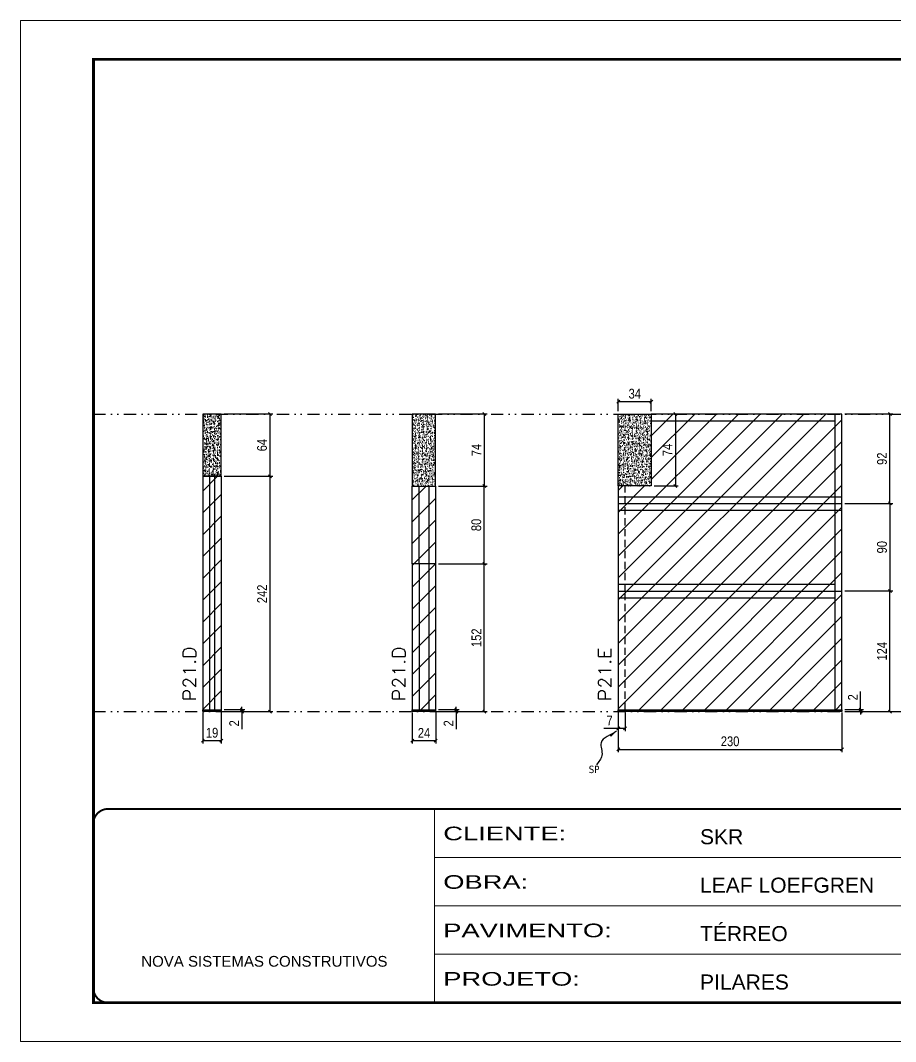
# Model space of a CAD drawing. Extents: x 14400 to 27878, y -21631 to 6985.
# Drawn here: x 15998 to 16898, y -5551 to -4501 of the extents above; entities that cross this region are included whole.
import ezdxf

# ---------------------------------------------------------------- set-up
doc = ezdxf.new("R2010")
doc.units = 0
for name, pattern in [('CONTINUO', [0]), ('DASHED', [0.75, 0.5, -0.25]), ('DIVIDE2', [0.625, 0.25, -0.125, 0, -0.125, 0, -0.125]), ('HIDDEN', [0.375, 0.25, -0.125])]:
    doc.linetypes.add(name, pattern=pattern)
for name, color, linetype in [('COTA', 241, 'Continuous'), ('Nível', 160, 'Continuous'), ('Painéis', 200, 'Continuous'), ('SARR_2.2x7', 40, 'Continuous'), ('Sarrafo de Pressão', 42, 'HIDDEN'), ('texto', 7, 'Continuous')]:
    doc.layers.add(name, color=color, linetype=linetype)
for name, color, linetype, lineweight in [('Folhas', 255, 'Continuous', 9), ('Hachura', 251, 'Continuous', 9), ('SARRAFO DE PRESSAO', 251, 'DASHED', 9), ('Texto Seção', 7, 'Continuous', 15)]:
    doc.layers.add(name, color=color, linetype=linetype, lineweight=lineweight)
doc.styles.add('ARIAL', font='arial.ttf')
doc.styles.add('COTA TECNICA', font='techl___.ttf', dxfattribs={"height": 10})
doc.styles.add('COTA TECNICA-50', font='techl___.ttf', dxfattribs={"height": 10})
doc.styles.add('REGUA-120', font='ROMANS.shx', dxfattribs={"height": 15})
doc.styles.get("Standard").update_dxf_attribs({"font": 'arial.ttf'})
doc.styles.add('Tecnologia', font='')
doc.styles.get('Tecnologia').set_extended_font_data('Forgotten Futurist')
doc.dimstyles.new('COTA PAINEL-50', dxfattribs={"dimtxt": 10, "dimasz": 3, "dimexe": 3, "dimexo": 3, "dimgap": 3, "dimtad": 1, "dimdec": 1, "dimzin": 12, "dimdsep": 46, "dimtxsty": 'COTA TECNICA-50', "dimblk1": 'OBLIQUE', "dimblk2": 'OBLIQUE', "dimsah": 1, "dimcen": 0.9, "dimclrd": 4, "dimclre": 4, "dimclrt": 240, "dimadec": 1, "dimazin": 3, "dimtfac": 1, "dimtdec": 1, "dimtmove": 0, "dimatfit": 3, "dimfxl": 1, "dimtolj": 1, "dimtzin": 12, "dimarcsym": 0})
doc.dimstyles.new('PAINEL', dxfattribs={"dimtxt": 10, "dimasz": 3, "dimexe": 3, "dimexo": 3, "dimgap": 3, "dimtad": 1, "dimdec": 1, "dimzin": 12, "dimdsep": 46, "dimtxsty": 'COTA TECNICA', "dimblk1": 'OBLIQUE', "dimblk2": 'OBLIQUE', "dimsah": 1, "dimcen": 0.9, "dimclrd": 4, "dimclre": 4, "dimclrt": 240, "dimadec": 1, "dimazin": 3, "dimtfac": 1, "dimtdec": 1, "dimtmove": 0, "dimatfit": 3, "dimfxl": 1, "dimtolj": 1, "dimtzin": 12, "dimarcsym": 0})
doc.dimstyles.get("Standard").update_dxf_attribs({"dimtxt": 0.18, "dimasz": 0.18, "dimexe": 0.18, "dimexo": 0.0625, "dimgap": 0.09, "dimtad": 0, "dimtih": 1, "dimtoh": 1, "dimdec": 4, "dimzin": 0, "dimdsep": 46, "dimtxsty": 'Standard', "dimcen": 0.09, "dimadec": 0, "dimazin": 0, "dimtfac": 1, "dimtdec": 4, "dimtofl": 0, "dimtmove": 0, "dimatfit": 3, "dimfxl": 1, "dimtolj": 1, "dimtzin": 0, "dimarcsym": 0})

# ---------------------------------------------------------------- blocks, each defined once
blk = doc.blocks.new('9999999999')
at = {"color": 30, "linetype": 'CONTINUO'}
for p, q in [((98564.6, 34230.2), (98564.6, 34429.4)), ((98564.6, 34379.6), (99584, 34379.6)), ((98564.6, 34329.8), (99488, 34329.8)), ((98564.6, 34280), (99488, 34280))]:
    blk.add_line(p, q, dxfattribs=at)
at = {"color": 30, "linetype": 'CONTINUO', "const_width": 2}
blk.add_lwpolyline([(99584, 34230.2), (99584, 34414.4, 0.414214), (99569, 34429.4), (98229, 34429.4, 0.414214), (98214, 34414.4), (98214, 34245.2, 0.414214), (98229, 34230.2), (99584, 34230.2)], format="xyb", dxfattribs=at)
at = {"layer": 'Folhas'}
blk.add_lwpolyline([(98139, 34190.2), (99624, 34190.2), (99624, 35240.2), (98139, 35240.2)], close=True, dxfattribs=at)
at = {"layer": 'Folhas', "color": 30, "const_width": 3}
blk.add_lwpolyline([(98214, 34230.2), (99584, 34230.2), (99584, 35200.2), (98214, 35200.2)], close=True, dxfattribs=at)
at = {"color": 7, "linetype": 'Continuous', "ltscale": 5, "style": 'ARIAL'}
for s, height, p in [('SKR', 15.48, (98837.7, 34393.1)), ('LEAF LOEFGREN', 15.483, (98837.7, 34343.3)), ('TÉRREO', 15.48, (98837.7, 34293.5)), ('NOVA SISTEMAS CONSTRUTIVOS', 11.059, (98263.2, 34267.2)), ('PILARES', 15.48, (98837.7, 34243.7))]:
    blk.add_text(s, height=height, dxfattribs=at).set_placement(p)
at = {"layer": 'Folhas', "color": 7, "style": 'Tecnologia', "width": 1.5}
for s, p in [('CLIENTE:', (98573.7, 34397.2)), ('OBRA:', (98573.7, 34347.3)), ('PAVIMENTO:', (98573.7, 34297.5)), ('PROJETO:', (98573.7, 34247.7))]:
    blk.add_text(s, height=14, dxfattribs=at).set_placement(p)
blk = doc.blocks.new('_Oblique')
at = {"color": 0, "linetype": 'ByBlock', "lineweight": -2}
blk.add_line((-0.5, -0.5), (0.5, 0.5), dxfattribs=at)
blk = doc.blocks.new('*D1389')
at = {"layer": 'COTA', "color": 4, "lineweight": -2, "transparency": 16777216}
for p, q in [((16401.4, -5212.7), (16401.4, -5244.6)), ((16425.4, -5212.7), (16425.4, -5244.6)), ((16401.4, -5241.6), (16425.4, -5241.6))]:
    blk.add_line(p, q, dxfattribs=at)
at = {"layer": 'Defpoints', "color": 0, "transparency": 16777216}
for p in [(16401.4, -5209.7), (16425.4, -5209.7), (16425.4, -5241.6)]:
    blk.add_point(p, dxfattribs=at)
at = {"layer": 'COTA', "color": 4, "lineweight": -2, "transparency": 16777216, "xscale": 3, "yscale": 3, "zscale": 3, "rotation": 180}
blk.add_blockref('_Oblique', (16401.4, -5241.6), dxfattribs=at)
at = {"layer": 'COTA', "color": 4, "lineweight": -2, "transparency": 16777216, "xscale": 3, "yscale": 3, "zscale": 3}
blk.add_blockref('_Oblique', (16425.4, -5241.6), dxfattribs=at)
at = {"layer": 'COTA', "color": 240, "transparency": 16777216, "insert": (16413.4, -5233.6), "char_height": 10, "attachment_point": 5, "style": 'COTA TECNICA'}
blk.add_mtext('\\A1;24', dxfattribs=at)
blk = doc.blocks.new('*D1390')
at = {"layer": 'COTA', "color": 4, "lineweight": -2, "transparency": 16777216}
for p, q in [((16446.6, -5209.7), (16446.6, -5206.7)), ((16428.4, -5209.7), (16449.6, -5209.7)), ((16428.4, -5211.7), (16449.6, -5211.7)), ((16446.6, -5209.7), (16446.6, -5211.7)), ((16446.6, -5211.7), (16446.6, -5229.9))]:
    blk.add_line(p, q, dxfattribs=at)
at = {"layer": 'Defpoints', "color": 0, "transparency": 16777216}
for p in [(16425.4, -5209.7), (16425.4, -5211.7), (16446.6, -5209.7)]:
    blk.add_point(p, dxfattribs=at)
at = {"layer": 'COTA', "color": 4, "lineweight": -2, "transparency": 16777216, "xscale": 3, "yscale": 3, "zscale": 3}
for p, rotation in [((16446.6, -5209.7), 270), ((16446.6, -5211.7), 90)]:
    blk.add_blockref('_Oblique', p, dxfattribs=dict(at, rotation=rotation))
at = {"layer": 'COTA', "color": 240, "transparency": 16777216, "insert": (16438.6, -5223.8), "char_height": 10, "attachment_point": 5, "rotation": 90, "style": 'COTA TECNICA-50'}
blk.add_mtext('\\A1;2', dxfattribs=at)
blk = doc.blocks.new('*D1407')
at = {"layer": 'COTA', "color": 4, "linetype": 'ByBlock', "lineweight": -2, "transparency": 16777216}
for p, q in [((16428.4, -4905.7), (16478.4, -4905.7)), ((16475.4, -4905.7), (16475.4, -4979.8)), ((16428.4, -4979.8), (16478.4, -4979.8))]:
    blk.add_line(p, q, dxfattribs=at)
at = {"layer": 'Defpoints', "color": 0, "linetype": 'ByBlock', "transparency": 16777216}
for p in [(16425.4, -4905.7), (16425.4, -4979.8), (16475.4, -4979.8)]:
    blk.add_point(p, dxfattribs=at)
at = {"layer": 'COTA', "color": 4, "linetype": 'ByBlock', "lineweight": -2, "transparency": 16777216, "xscale": 3, "yscale": 3, "zscale": 3}
for p, rotation in [((16475.4, -4905.7), 90), ((16475.4, -4979.8), 270)]:
    blk.add_blockref('_Oblique', p, dxfattribs=dict(at, rotation=rotation))
at = {"layer": 'COTA', "color": 240, "linetype": 'ByBlock', "transparency": 16777216, "insert": (16467.3, -4942.8), "char_height": 10, "attachment_point": 5, "rotation": 90, "style": 'COTA TECNICA'}
blk.add_mtext('\\A1;74', dxfattribs=at)
blk = doc.blocks.new('*D1391')
at = {"layer": 'COTA', "color": 4, "lineweight": -2, "transparency": 16777216}
for p, q in [((16186, -5212.7), (16186, -5244.6)), ((16205, -5212.7), (16205, -5244.6)), ((16186, -5241.6), (16205, -5241.6))]:
    blk.add_line(p, q, dxfattribs=at)
at = {"layer": 'Defpoints', "color": 0, "transparency": 16777216}
for p in [(16186, -5209.7), (16205, -5209.7), (16205, -5241.6)]:
    blk.add_point(p, dxfattribs=at)
at = {"layer": 'COTA', "color": 4, "lineweight": -2, "transparency": 16777216, "xscale": 3, "yscale": 3, "zscale": 3, "rotation": 180}
blk.add_blockref('_Oblique', (16186, -5241.6), dxfattribs=at)
at = {"layer": 'COTA', "color": 4, "lineweight": -2, "transparency": 16777216, "xscale": 3, "yscale": 3, "zscale": 3}
blk.add_blockref('_Oblique', (16205, -5241.6), dxfattribs=at)
at = {"layer": 'COTA', "color": 240, "transparency": 16777216, "insert": (16195.5, -5233.5), "char_height": 10, "attachment_point": 5, "style": 'COTA TECNICA'}
blk.add_mtext('\\A1;19', dxfattribs=at)
blk = doc.blocks.new('*D1392')
at = {"layer": 'COTA', "color": 4, "lineweight": -2, "transparency": 16777216}
for p, q in [((16226.2, -5209.7), (16226.2, -5206.7)), ((16208, -5209.7), (16229.2, -5209.7)), ((16208, -5211.7), (16229.2, -5211.7)), ((16226.2, -5209.7), (16226.2, -5211.7)), ((16226.2, -5211.7), (16226.2, -5229.9))]:
    blk.add_line(p, q, dxfattribs=at)
at = {"layer": 'Defpoints', "color": 0, "transparency": 16777216}
for p in [(16205, -5209.7), (16205, -5211.7), (16226.2, -5209.7)]:
    blk.add_point(p, dxfattribs=at)
at = {"layer": 'COTA', "color": 4, "lineweight": -2, "transparency": 16777216, "xscale": 3, "yscale": 3, "zscale": 3}
for p, rotation in [((16226.2, -5209.7), 270), ((16226.2, -5211.7), 90)]:
    blk.add_blockref('_Oblique', p, dxfattribs=dict(at, rotation=rotation))
at = {"layer": 'COTA', "color": 240, "transparency": 16777216, "insert": (16218.2, -5223.8), "char_height": 10, "attachment_point": 5, "rotation": 90, "style": 'COTA TECNICA-50'}
blk.add_mtext('\\A1;2', dxfattribs=at)
blk = doc.blocks.new('*D1393')
at = {"layer": 'COTA', "color": 4, "lineweight": -2, "transparency": 16777216}
for p, q in [((16613.1, -5212.7), (16613.1, -5253.6)), ((16843.1, -5212.7), (16843.1, -5253.6)), ((16613.1, -5250.6), (16843.1, -5250.6))]:
    blk.add_line(p, q, dxfattribs=at)
at = {"layer": 'Defpoints', "color": 0, "transparency": 16777216}
for p in [(16613.1, -5209.7), (16843.1, -5209.7), (16843.1, -5250.6)]:
    blk.add_point(p, dxfattribs=at)
at = {"layer": 'COTA', "color": 4, "lineweight": -2, "transparency": 16777216, "xscale": 3, "yscale": 3, "zscale": 3, "rotation": 180}
blk.add_blockref('_Oblique', (16613.1, -5250.6), dxfattribs=at)
at = {"layer": 'COTA', "color": 4, "lineweight": -2, "transparency": 16777216, "xscale": 3, "yscale": 3, "zscale": 3}
blk.add_blockref('_Oblique', (16843.1, -5250.6), dxfattribs=at)
at = {"layer": 'COTA', "color": 240, "transparency": 16777216, "insert": (16728.1, -5242.3), "char_height": 10, "attachment_point": 5, "style": 'COTA TECNICA'}
blk.add_mtext('\\A1;230', dxfattribs=at)
blk = doc.blocks.new('*D1394')
at = {"layer": 'COTA', "color": 4, "lineweight": -2, "transparency": 16777216}
for p, q in [((16613.1, -5214.7), (16613.1, -5232)), ((16620.1, -5212.7), (16620.1, -5232)), ((16613.1, -5229), (16598.3, -5229)), ((16620.1, -5229), (16613.1, -5229))]:
    blk.add_line(p, q, dxfattribs=at)
at = {"layer": 'Defpoints', "color": 0, "transparency": 16777216}
for p in [(16613.1, -5211.7), (16620.1, -5209.7), (16613.1, -5229)]:
    blk.add_point(p, dxfattribs=at)
at = {"layer": 'COTA', "color": 4, "lineweight": -2, "transparency": 16777216, "xscale": 3, "yscale": 3, "zscale": 3, "rotation": 180}
blk.add_blockref('_Oblique', (16613.1, -5229), dxfattribs=at)
at = {"layer": 'COTA', "color": 4, "lineweight": -2, "transparency": 16777216, "xscale": 3, "yscale": 3, "zscale": 3}
blk.add_blockref('_Oblique', (16620.1, -5229), dxfattribs=at)
at = {"layer": 'COTA', "color": 240, "transparency": 16777216, "insert": (16604.2, -5220.9), "char_height": 10, "attachment_point": 5, "style": 'COTA TECNICA-50'}
blk.add_mtext('\\A1;7', dxfattribs=at)
blk = doc.blocks.new('*D1395')
at = {"layer": 'COTA', "color": 4, "lineweight": -2, "transparency": 16777216}
for p, q in [((16862.3, -5209.7), (16862.3, -5190.9)), ((16846.1, -5209.7), (16865.3, -5209.7)), ((16846.1, -5211.7), (16865.3, -5211.7)), ((16862.3, -5211.7), (16862.3, -5209.7)), ((16862.3, -5211.7), (16862.3, -5214.7))]:
    blk.add_line(p, q, dxfattribs=at)
at = {"layer": 'Defpoints', "color": 0, "transparency": 16777216}
for p in [(16843.1, -5209.7), (16843.1, -5211.7), (16862.3, -5211.7)]:
    blk.add_point(p, dxfattribs=at)
at = {"layer": 'COTA', "color": 4, "lineweight": -2, "transparency": 16777216, "xscale": 3, "yscale": 3, "zscale": 3}
for p, rotation in [((16862.3, -5209.7), 270), ((16862.3, -5211.7), 90)]:
    blk.add_blockref('_Oblique', p, dxfattribs=dict(at, rotation=rotation))
at = {"layer": 'COTA', "color": 240, "transparency": 16777216, "insert": (16854.3, -5197), "char_height": 10, "attachment_point": 5, "rotation": 90, "style": 'COTA TECNICA-50'}
blk.add_mtext('\\A1;2', dxfattribs=at)
blk = doc.blocks.new('*D1408')
at = {"layer": 'COTA', "color": 4, "lineweight": -2, "transparency": 16777216}
for p, q in [((16650.1, -4905.7), (16674.8, -4905.7)), ((16671.8, -4905.7), (16671.8, -4979.7)), ((16650.1, -4979.7), (16674.8, -4979.7))]:
    blk.add_line(p, q, dxfattribs=at)
at = {"layer": 'Defpoints', "color": 0, "transparency": 16777216}
for p in [(16647.1, -4905.7), (16647.1, -4979.7), (16671.8, -4979.7)]:
    blk.add_point(p, dxfattribs=at)
at = {"layer": 'COTA', "color": 4, "lineweight": -2, "transparency": 16777216, "xscale": 3, "yscale": 3, "zscale": 3}
for p, rotation in [((16671.8, -4905.7), 90), ((16671.8, -4979.7), 270)]:
    blk.add_blockref('_Oblique', p, dxfattribs=dict(at, rotation=rotation))
at = {"layer": 'COTA', "color": 240, "transparency": 16777216, "insert": (16663.7, -4942.7), "char_height": 10, "attachment_point": 5, "rotation": 90, "style": 'COTA TECNICA'}
blk.add_mtext('\\A1;74', dxfattribs=at)
blk = doc.blocks.new('*D1409')
at = {"layer": 'COTA', "color": 4, "lineweight": -2, "transparency": 16777216}
for p, q in [((16613.1, -4902.7), (16613.1, -4890.1)), ((16647.1, -4902.7), (16647.1, -4890.1)), ((16647.1, -4893.1), (16613.1, -4893.1))]:
    blk.add_line(p, q, dxfattribs=at)
at = {"layer": 'Defpoints', "color": 0, "transparency": 16777216}
for p in [(16613.1, -4893.1), (16613.1, -4905.7), (16647.1, -4905.7)]:
    blk.add_point(p, dxfattribs=at)
at = {"layer": 'COTA', "color": 4, "lineweight": -2, "transparency": 16777216, "xscale": 3, "yscale": 3, "zscale": 3, "rotation": 180}
blk.add_blockref('_Oblique', (16613.1, -4893.1), dxfattribs=at)
at = {"layer": 'COTA', "color": 4, "lineweight": -2, "transparency": 16777216, "xscale": 3, "yscale": 3, "zscale": 3}
blk.add_blockref('_Oblique', (16647.1, -4893.1), dxfattribs=at)
at = {"layer": 'COTA', "color": 240, "transparency": 16777216, "insert": (16630.1, -4884.9), "char_height": 10, "attachment_point": 5, "style": 'COTA TECNICA'}
blk.add_mtext('\\A1;34', dxfattribs=at)
blk = doc.blocks.new('*D1410')
at = {"layer": 'COTA', "color": 4, "lineweight": -2, "transparency": 16777216}
for p, q in [((16846.1, -5087.7), (16895.4, -5087.7)), ((16892.4, -5211.7), (16892.4, -5087.7)), ((16846.1, -5211.7), (16895.4, -5211.7))]:
    blk.add_line(p, q, dxfattribs=at)
at = {"layer": 'Defpoints', "color": 0, "transparency": 16777216}
for p in [(16843.1, -5087.7), (16892.4, -5087.7), (16843.1, -5211.7)]:
    blk.add_point(p, dxfattribs=at)
at = {"layer": 'COTA', "color": 4, "lineweight": -2, "transparency": 16777216, "xscale": 3, "yscale": 3, "zscale": 3}
for p, rotation in [((16892.4, -5087.7), 90), ((16892.4, -5211.7), 270)]:
    blk.add_blockref('_Oblique', p, dxfattribs=dict(at, rotation=rotation))
at = {"layer": 'COTA', "color": 240, "transparency": 16777216, "insert": (16884.3, -5149.7), "char_height": 10, "attachment_point": 5, "rotation": 90, "style": 'COTA TECNICA'}
blk.add_mtext('\\A1;124', dxfattribs=at)
blk = doc.blocks.new('*D1396')
at = {"layer": 'COTA', "color": 4, "lineweight": -2, "transparency": 16777216}
for p, q in [((16428.4, -5059.8), (16478.4, -5059.8)), ((16475.4, -5211.7), (16475.4, -5059.8)), ((16428.4, -5211.7), (16478.4, -5211.7))]:
    blk.add_line(p, q, dxfattribs=at)
at = {"layer": 'Defpoints', "color": 0, "transparency": 16777216}
for p in [(16425.4, -5059.8), (16475.4, -5059.8), (16425.4, -5211.7)]:
    blk.add_point(p, dxfattribs=at)
at = {"layer": 'COTA', "color": 4, "lineweight": -2, "transparency": 16777216, "xscale": 3, "yscale": 3, "zscale": 3}
for p, rotation in [((16475.4, -5059.8), 90), ((16475.4, -5211.7), 270)]:
    blk.add_blockref('_Oblique', p, dxfattribs=dict(at, rotation=rotation))
at = {"layer": 'COTA', "color": 240, "transparency": 16777216, "insert": (16467.3, -5135.8), "char_height": 10, "attachment_point": 5, "rotation": 90, "style": 'COTA TECNICA-50'}
blk.add_mtext('\\A1;152', dxfattribs=at)
blk = doc.blocks.new('*D1421')
at = {"layer": 'COTA', "color": 4, "lineweight": -2, "transparency": 16777216}
for p, q in [((16208, -4905.7), (16258, -4905.7)), ((16255, -4905.7), (16255, -4969.7)), ((16208, -4969.7), (16258, -4969.7))]:
    blk.add_line(p, q, dxfattribs=at)
at = {"layer": 'Defpoints', "color": 0, "transparency": 16777216}
for p in [(16205, -4905.7), (16205, -4969.7), (16255, -4969.7)]:
    blk.add_point(p, dxfattribs=at)
at = {"layer": 'COTA', "color": 4, "lineweight": -2, "transparency": 16777216, "xscale": 3, "yscale": 3, "zscale": 3}
for p, rotation in [((16255, -4905.7), 90), ((16255, -4969.7), 270)]:
    blk.add_blockref('_Oblique', p, dxfattribs=dict(at, rotation=rotation))
at = {"layer": 'COTA', "color": 240, "transparency": 16777216, "insert": (16246.9, -4937.7), "char_height": 10, "attachment_point": 5, "rotation": 90, "style": 'COTA TECNICA'}
blk.add_mtext('\\A1;64', dxfattribs=at)
blk = doc.blocks.new('*D1422')
at = {"layer": 'COTA', "color": 4, "lineweight": -2, "transparency": 16777216}
for p, q in [((16846.1, -4905.7), (16895.4, -4905.7)), ((16892.4, -4997.7), (16892.4, -4905.7)), ((16846.1, -4997.7), (16895.4, -4997.7))]:
    blk.add_line(p, q, dxfattribs=at)
at = {"layer": 'Defpoints', "color": 0, "transparency": 16777216}
for p in [(16843.1, -4905.7), (16892.4, -4905.7), (16843.1, -4997.7)]:
    blk.add_point(p, dxfattribs=at)
at = {"layer": 'COTA', "color": 4, "lineweight": -2, "transparency": 16777216, "xscale": 3, "yscale": 3, "zscale": 3}
for p, rotation in [((16892.4, -4905.7), 90), ((16892.4, -4997.7), 270)]:
    blk.add_blockref('_Oblique', p, dxfattribs=dict(at, rotation=rotation))
at = {"layer": 'COTA', "color": 240, "transparency": 16777216, "insert": (16884.3, -4951.7), "char_height": 10, "attachment_point": 5, "rotation": 90, "style": 'COTA TECNICA'}
blk.add_mtext('\\A1;92', dxfattribs=at)
blk = doc.blocks.new('*D1509')
at = {"layer": 'COTA', "color": 4, "lineweight": -2, "transparency": 16777216}
for p, q in [((16208, -4969.7), (16258, -4969.7)), ((16255, -4969.7), (16255, -5211.7)), ((16208, -5211.7), (16258, -5211.7))]:
    blk.add_line(p, q, dxfattribs=at)
at = {"layer": 'Defpoints', "color": 0, "transparency": 16777216}
for p in [(16205, -4969.7), (16205, -5211.7), (16255, -5211.7)]:
    blk.add_point(p, dxfattribs=at)
at = {"layer": 'COTA', "color": 4, "lineweight": -2, "transparency": 16777216, "xscale": 3, "yscale": 3, "zscale": 3}
for p, rotation in [((16255, -4969.7), 90), ((16255, -5211.7), 270)]:
    blk.add_blockref('_Oblique', p, dxfattribs=dict(at, rotation=rotation))
at = {"layer": 'COTA', "color": 240, "transparency": 16777216, "insert": (16246.9, -5090.7), "char_height": 10, "attachment_point": 5, "rotation": 90, "style": 'COTA TECNICA'}
blk.add_mtext('\\A1;242', dxfattribs=at)
blk = doc.blocks.new('*D1510')
at = {"layer": 'COTA', "color": 4, "lineweight": -2, "transparency": 16777216}
for p, q in [((16428.4, -4979.8), (16478.4, -4979.8)), ((16475.4, -5059.8), (16475.4, -4979.8)), ((16428.4, -5059.8), (16478.4, -5059.8))]:
    blk.add_line(p, q, dxfattribs=at)
at = {"layer": 'Defpoints', "color": 0, "transparency": 16777216}
for p in [(16425.4, -4979.8), (16475.4, -4979.8), (16425.4, -5059.8)]:
    blk.add_point(p, dxfattribs=at)
at = {"layer": 'COTA', "color": 4, "lineweight": -2, "transparency": 16777216, "xscale": 3, "yscale": 3, "zscale": 3}
for p, rotation in [((16475.4, -4979.8), 90), ((16475.4, -5059.8), 270)]:
    blk.add_blockref('_Oblique', p, dxfattribs=dict(at, rotation=rotation))
at = {"layer": 'COTA', "color": 240, "transparency": 16777216, "insert": (16467.2, -5019.8), "char_height": 10, "attachment_point": 5, "rotation": 90, "style": 'COTA TECNICA'}
blk.add_mtext('\\A1;80', dxfattribs=at)
blk = doc.blocks.new('*D1513')
at = {"layer": 'COTA', "color": 4, "lineweight": -2, "transparency": 16777216}
for p, q in [((16846.1, -4997.7), (16895.4, -4997.7)), ((16892.4, -4997.7), (16892.4, -5087.7)), ((16846.1, -5087.7), (16895.4, -5087.7))]:
    blk.add_line(p, q, dxfattribs=at)
at = {"layer": 'Defpoints', "color": 0, "transparency": 16777216}
for p in [(16843.1, -4997.7), (16843.1, -5087.7), (16892.4, -5087.7)]:
    blk.add_point(p, dxfattribs=at)
at = {"layer": 'COTA', "color": 4, "lineweight": -2, "transparency": 16777216, "xscale": 3, "yscale": 3, "zscale": 3}
for p, rotation in [((16892.4, -4997.7), 90), ((16892.4, -5087.7), 270)]:
    blk.add_blockref('_Oblique', p, dxfattribs=dict(at, rotation=rotation))
at = {"layer": 'COTA', "color": 240, "transparency": 16777216, "insert": (16884.3, -5042.7), "char_height": 10, "attachment_point": 5, "rotation": 90, "style": 'COTA TECNICA'}
blk.add_mtext('\\A1;90', dxfattribs=at)

msp = doc.modelspace()

# ---------------------------------------------------------------- hatches: boundary and pattern name
at = {"layer": 'COTA'}
h = msp.add_hatch(dxfattribs=at)
h.set_pattern_fill('AR-CONC', color=256, scale=0.03)
h.set_pattern_definition([(50, (-3170, 90), (5.4655401, -0.4781726), [0.5715, -6.2865]), (355, (-3170, 90), (-1.0573026, 5.7317054), [0.4572, -5.0292175]), (100.451445, (-3169.5445, 89.96), (4.4082374, 5.2535326), [0.4857003, -5.3427073]), (46.1842, (-3170, 91.524), (8.1323712, -1.2612698), [0.85725, -9.42975]), (96.635558, (-3169.322, 91.419), (7.122124, 7.4227837), [0.7285507, -8.0140682]), (351.18415, (-3170, 91.524), (7.122124, 7.4227837), [0.685799, -7.543792]), (21, (-3169.238, 91.143), (4.5484317, -3.0679559), [0.5715, -6.2865]), (326, (-3169.238, 91.143), (1.8540609, 5.525639), [0.4572, -5.0292]), (71.451445, (-3168.859, 90.8873), (6.4024926, 2.457683), [0.4857003, -5.3426981]), (37.5, (-3170, 90), (0.0926581, 2.53665117), [0, -4.96824, 0, -5.1054, 0, -5.04825]), (7.5, (-3170, 90), (2.00458988, 3.00541724), [0, -2.91084, 0, -4.85394, 0, -1.92405]), (327.5, (-3171.6993, 90), (4.06771786, -0.17186232), [0, -1.905, 0, -5.9436, 0, -7.8867]), (317.5, (-3172.4613, 90), (4.44387544, 0.7627947), [0, -2.4765, 0, -3.94716, 0, -5.6007])])
h.paths.add_polyline_path([(16205, -4905.74), (16186, -4905.74), (16186, -4969.74), (16205, -4969.74)])
h = msp.add_hatch(dxfattribs=at)
h.set_pattern_fill('AR-CONC', color=256, scale=0.03)
h.set_pattern_definition([(50, (723.5183, -9218.601), (5.4655401, -0.4781726), [0.5715, -6.2865]), (355, (723.5183, -9218.601), (-1.0573026, 5.7317054), [0.4572, -5.0292175]), (100.451445, (723.974, -9218.6407), (4.4082374, 5.2535326), [0.4857003, -5.3427073]), (46.1842, (723.518, -9217.077), (8.1323712, -1.2612698), [0.85725, -9.42975]), (96.63556, (724.196, -9217.182), (7.122124, 7.4227837), [0.7285507, -8.0140682]), (351.18415, (723.518, -9217.077), (7.122124, 7.4227837), [0.685799, -7.543792]), (21, (724.2803, -9217.458), (4.5484317, -3.067956), [0.5715, -6.2865]), (326, (724.2803, -9217.458), (1.8540609, 5.525639), [0.4572, -5.0292]), (71.451445, (724.6593, -9217.7135), (6.4024926, 2.457683), [0.4857003, -5.3426981]), (37.5, (723.5183, -9218.6009), (0.0926581, 2.53665117), [0, -4.96824, 0, -5.1054, 0, -5.04825]), (7.5, (723.5183, -9218.6009), (2.00458988, 3.00541724), [0, -2.91084, 0, -4.85394, 0, -1.92405]), (327.5, (721.819, -9218.6009), (4.06771786, -0.17186232), [0, -1.905, 0, -5.9436, 0, -7.8867]), (317.5, (721.057, -9218.601), (4.44387544, 0.7627947), [0, -2.4765, 0, -3.94716, 0, -5.6007])])
h.paths.add_polyline_path([(16425.38, -4905.74), (16401.38, -4905.74), (16401.38, -4979.76), (16425.38, -4979.76)])
h = msp.add_hatch(dxfattribs=at)
h.set_pattern_fill('AR-CONC', color=256, scale=0.03)
h.set_pattern_definition([(50, (-430.349, -2327.15), (5.4655401, -0.4781726), [0.5715, -6.2865]), (355, (-430.349, -2327.15), (-1.0573026, 5.7317054), [0.4572, -5.0292175]), (100.451445, (-429.8933, -2327.19), (4.4082374, 5.2535326), [0.4857003, -5.3427073]), (46.1842, (-430.349, -2325.626), (8.1323712, -1.2612698), [0.85725, -9.42975]), (96.63556, (-429.671, -2325.731), (7.122124, 7.4227837), [0.7285507, -8.0140682]), (351.18415, (-430.349, -2325.626), (7.122124, 7.4227837), [0.685799, -7.543792]), (21, (-429.587, -2326.007), (4.5484317, -3.067956), [0.5715, -6.2865]), (326, (-429.587, -2326.007), (1.8540609, 5.525639), [0.4572, -5.0292]), (71.451445, (-429.208, -2326.263), (6.4024926, 2.457683), [0.4857003, -5.3426981]), (37.5, (-430.3488, -2327.1502), (0.0926581, 2.53665117), [0, -4.96824, 0, -5.1054, 0, -5.04825]), (7.5, (-430.3488, -2327.1502), (2.00458988, 3.00541724), [0, -2.91084, 0, -4.85394, 0, -1.92405]), (327.5, (-432.048, -2327.1502), (4.06771786, -0.17186232), [0, -1.905, 0, -5.9436, 0, -7.8867]), (317.5, (-432.81, -2327.1502), (4.44387544, 0.7627947), [0, -2.4765, 0, -3.94716, 0, -5.6007])])
h.paths.add_polyline_path([(16647.05, -4905.74), (16613.05, -4905.74), (16613.05, -4979.74), (16647.05, -4979.74)])
at = {"layer": 'Hachura'}
h = msp.add_hatch(dxfattribs=at)
h.set_pattern_fill('ANSI31', color=256, scale=5)
h.paths.add_polyline_path([(16205, -4969.74), (16186, -4969.74), (16186, -5209.74), (16205, -5209.74)])
h.paths.add_polyline_path([(16425.38, -5059.76), (16401.38, -5059.76), (16401.38, -5209.74), (16425.38, -5209.74)])
h.paths.add_polyline_path([(16425.38, -4979.76), (16401.38, -4979.76), (16401.38, -5059.76), (16425.38, -5059.76)])
h.paths.add_polyline_path([(16843.05, -4905.74), (16647.05, -4905.74), (16647.05, -4979.74), (16613.05, -4979.74), (16613.05, -4997.74), (16843.05, -4997.74)])
h.paths.add_polyline_path([(16843.05, -4997.74), (16613.05, -4997.74), (16613.05, -5087.74), (16843.05, -5087.74)])
h.paths.add_polyline_path([(16843.05, -5087.74), (16613.05, -5087.74), (16613.05, -5209.74), (16843.05, -5209.74)])
h.paths.add_polyline_path([(17172.25, -5087.74), (17050.25, -5087.74), (17050.25, -5209.74), (17172.25, -5209.74)])
h.paths.add_polyline_path([(17310.25, -5087.74), (17172.25, -5087.74), (17172.25, -5209.74), (17310.25, -5209.74)])
h.paths.add_polyline_path([(17310.25, -4997.74), (17172.25, -4997.74), (17172.25, -5087.74), (17310.25, -5087.74)])
h.paths.add_polyline_path([(17172.25, -4997.74), (17050.25, -4997.74), (17050.25, -5087.74), (17172.25, -5087.74)])
h.paths.add_polyline_path([(17172.25, -4905.74), (17084.25, -4905.74), (17084.25, -4979.74), (17050.25, -4979.74), (17050.25, -4997.74), (17172.25, -4997.74)])
h.paths.add_polyline_path([(17276.25, -4905.74), (17172.25, -4905.74), (17172.25, -4997.74), (17310.25, -4997.74), (17310.25, -4979.74), (17276.25, -4979.74)])

# ---------------------------------------------------------------- linework, layer by layer
at = {"layer": 'COTA'}
for p, q in [((16613.05, -4979.74), (16613.05, -4905.74)), ((16613.05, -4905.74), (16647.05, -4905.74))]:
    msp.add_line(p, q, dxfattribs=at)
msp.add_lwpolyline([(16186, -4969.74), (16205, -4969.74), (16205, -4905.74), (16186, -4905.74)], close=True, dxfattribs=at)
at = {"layer": 'COTA', "linetype": 'ByBlock'}
msp.add_lwpolyline([(16401.38, -4979.76), (16425.38, -4979.76), (16425.38, -4905.74), (16401.38, -4905.74)], close=True, dxfattribs=at)
at = {"layer": 'Nível', "color": 4, "linetype": 'DIVIDE2', "ltscale": 50}
for p, q in [((16073.47, -4905.74), (17443.47, -4905.74)), ((16073.47, -5211.74), (17443.47, -5211.74))]:
    msp.add_line(p, q, dxfattribs=at)
at = {"layer": 'Painéis'}
for p, q in [((16843.05, -4905.74), (16647.05, -4905.74)), ((16647.05, -4905.74), (16647.05, -4979.74)), ((16843.05, -5209.74), (16843.05, -4905.74)), ((16186, -4969.74), (16186, -5209.74)), ((16205, -4969.74), (16186, -4969.74)), ((16205, -4969.74), (16205, -5209.74)), ((16401.38, -4979.76), (16425.38, -4979.76)), ((16401.38, -5059.76), (16401.38, -4979.76)), ((16425.38, -4979.76), (16425.38, -5059.76)), ((16613.05, -4979.74), (16613.05, -5209.74)), ((16647.05, -4979.74), (16613.05, -4979.74)), ((16613.05, -4997.74), (16843.05, -4997.74)), ((16401.38, -5059.76), (16401.38, -5209.74)), ((16425.38, -5059.76), (16401.38, -5059.76)), ((16425.38, -5059.76), (16401.38, -5059.76)), ((16425.38, -5059.76), (16425.38, -5209.74)), ((16613.05, -5087.74), (16843.05, -5087.74)), ((16186, -5209.74), (16205, -5209.74)), ((16186, -5209.74), (16205, -5209.74)), ((16186, -5211.74), (16186, -5209.74)), ((16205, -5211.74), (16186, -5211.74)), ((16205, -5209.74), (16205, -5211.74)), ((16401.38, -5209.74), (16425.38, -5209.74)), ((16401.38, -5209.74), (16425.38, -5209.74)), ((16401.38, -5211.74), (16401.38, -5209.74)), ((16425.38, -5211.74), (16401.38, -5211.74)), ((16425.38, -5209.74), (16425.38, -5211.74))]:
    msp.add_line(p, q, dxfattribs=at)
msp.add_lwpolyline([(16613.05, -5209.74), (16843.05, -5209.74), (16843.05, -5211.74), (16613.05, -5211.74)], close=True, dxfattribs=at)
at = {"layer": 'SARR_2.2x7'}
for p, q in [((16647.05, -4912.74), (16836.05, -4912.74)), ((16836.05, -5087.74), (16836.05, -4905.74)), ((16193, -4969.74), (16193, -5209.74)), ((16198, -4969.74), (16198, -5209.74)), ((16408.38, -5059.76), (16408.38, -4979.76)), ((16418.38, -4979.76), (16418.38, -5059.76)), ((16613.05, -4990.74), (16843.05, -4990.74)), ((16613.05, -5004.74), (16843.05, -5004.74)), ((16408.38, -5059.76), (16408.38, -5209.74)), ((16418.38, -5059.76), (16418.38, -5209.74)), ((16613.05, -5080.74), (16836.05, -5080.74)), ((16836.05, -5209.74), (16836.05, -5087.74)), ((16613.05, -5094.74), (16836.05, -5094.74))]:
    msp.add_line(p, q, dxfattribs=at)
at = {"layer": 'Sarrafo de Pressão', "ltscale": 30}
for p, q in [((16620.05, -5087.74), (16620.05, -4979.74)), ((16620.05, -5209.74), (16620.05, -5087.74))]:
    msp.add_line(p, q, dxfattribs=at)

# ---------------------------------------------------------------- block references
at = {"layer": 'SARRAFO DE PRESSAO', "color": 6, "linetype": 'ByBlock'}
msp.add_blockref('9999999999', (-82140.51, -39741.23), dxfattribs=at)

# ---------------------------------------------------------------- texts
at = {"layer": 'texto', "color": 0, "insert": (16588.27, -5271.23), "char_height": 7.5, "attachment_point": 5}
msp.add_mtext('{\\fTahoma|b0|i0|c0|p34;\\C4;SP}', dxfattribs=at)
at = {"layer": 'Texto Seção', "style": 'REGUA-120', "width": 1.1}
for s, p in [('P21.D', (16178.75, -5200.98)), ('P21.D', (16394.13, -5200.98)), ('P21.E', (16605.8, -5200.98))]:
    msp.add_text(s, height=13, rotation=90, dxfattribs=at).set_placement(p)

# ---------------------------------------------------------------- dimensions: what is measured, and where the dimension line sits
at = {"layer": 'COTA'}
for base, p1, p2, angle, dimstyle, picture, middle in [((16613.05, -4893.1), (16647.05, -4905.74), (16613.05, -4905.74), 180, 'PAINEL', '*D1409', (16630.05, -4884.88)), ((16254.99, -4969.74), (16205, -4905.74), (16205, -4969.74), 90, 'PAINEL', '*D1421', (16246.89, -4937.74)), ((16671.79, -4979.74), (16647.05, -4905.74), (16647.05, -4979.74), 90, 'PAINEL', '*D1408', (16663.72, -4942.74)), ((16892.42, -4905.74), (16843.05, -4997.74), (16843.05, -4905.74), 90, 'PAINEL', '*D1422', (16884.33, -4951.74)), ((16254.99, -5211.74), (16205, -4969.74), (16205, -5211.74), 90, 'PAINEL', '*D1509', (16246.92, -5090.74)), ((16475.37, -4979.76), (16425.38, -5059.76), (16425.38, -4979.76), 90, 'PAINEL', '*D1510', (16467.25, -5019.76)), ((16892.42, -5087.74), (16843.05, -4997.74), (16843.05, -5087.74), 90, 'PAINEL', '*D1513', (16884.29, -5042.74)), ((16475.37, -5059.76), (16425.38, -5211.74), (16425.38, -5059.76), 90, 'COTA PAINEL-50', '*D1396', (16467.26, -5135.75)), ((16892.42, -5087.74), (16843.05, -5211.74), (16843.05, -5087.74), 90, 'PAINEL', '*D1410', (16884.34, -5149.74)), ((16613.05, -5228.98), (16620.05, -5209.74), (16613.05, -5211.74), 180, 'COTA PAINEL-50', '*D1394', (16604.18, -5220.91))]:
    dim = msp.add_linear_dim(base=base, p1=p1, p2=p2, angle=angle, dimstyle=dimstyle, dxfattribs=at)
    dim.commit()
    dim.dimension.update_dxf_attribs({"geometry": picture, "text_midpoint": middle})
at = {"layer": 'COTA', "linetype": 'ByBlock'}
dim = msp.add_linear_dim(base=(16475.37, -4979.76), p1=(16425.38, -4905.74), p2=(16425.38, -4979.76), angle=90, dimstyle='PAINEL', dxfattribs=at)
dim.commit()
dim.dimension.update_dxf_attribs({"geometry": '*D1407', "text_midpoint": (16467.3, -4942.75)})
at = {"layer": 'COTA'}
for base, p1, p2, picture, middle in [((16862.31, -5211.74), (16843.05, -5209.74), (16843.05, -5211.74), '*D1395', (16862.31, -5196.99)), ((16226.19, -5209.74), (16205, -5211.74), (16205, -5209.74), '*D1392', (16226.19, -5223.8)), ((16446.58, -5209.74), (16425.38, -5211.74), (16425.38, -5209.74), '*D1390', (16446.58, -5223.8))]:
    dim = msp.add_linear_dim(base=base, p1=p1, p2=p2, angle=90, dimstyle='COTA PAINEL-50', dxfattribs=at)
    dim.commit()
    dim.dimension.update_dxf_attribs({"geometry": picture, "text_midpoint": middle, "dimtype": 160})
for base, p1, p2, picture, middle in [((16205, -5241.63), (16186, -5209.74), (16205, -5209.74), '*D1391', (16195.5, -5233.55)), ((16425.38, -5241.63), (16401.38, -5209.74), (16425.38, -5209.74), '*D1389', (16413.38, -5233.56)), ((16843.05, -5250.56), (16613.05, -5209.74), (16843.05, -5209.74), '*D1393', (16728.05, -5242.34))]:
    dim = msp.add_linear_dim(base=base, p1=p1, p2=p2, dimstyle='PAINEL', override={"dimarcsym": 2}, dxfattribs=at)
    dim.commit()
    dim.dimension.update_dxf_attribs({"geometry": picture, "text_midpoint": middle})

# ---------------------------------------------------------------- leaders
at = {"layer": 'COTA', "path_type": 1}
msp.add_leader([(16611.22, -5231.92), (16595.44, -5243.76), (16596.36, -5256.76), (16590.81, -5266.54)], dimstyle='Standard', override={"dimasz": 8}, dxfattribs=at)

doc.saveas('drawing.dxf')
